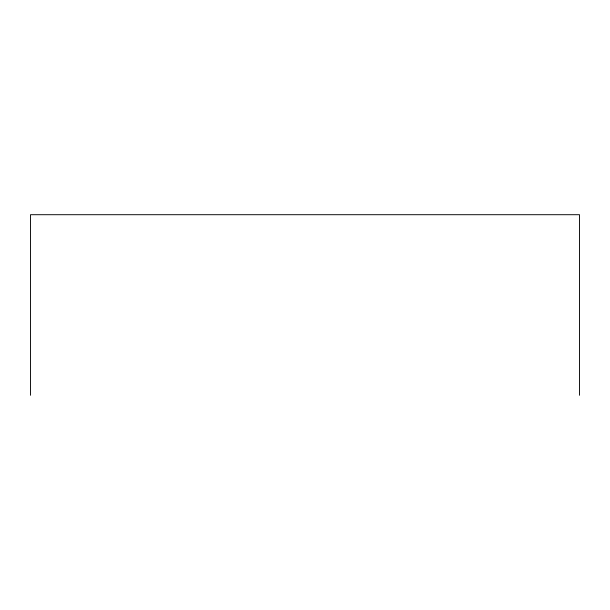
<?xml version="1.0" encoding="UTF-8"?>
<svg xmlns="http://www.w3.org/2000/svg" width="610" height="610" viewBox="0 0 610 610"><rect width="100%" height="100%" fill="white"/><g stroke="black" fill="none" stroke-linecap="round" stroke-linejoin="round"><path stroke-width="0.91" d="M579.5 395.295L579.5 214.705L30.5 214.705L30.5 395.295"/></g></svg>
